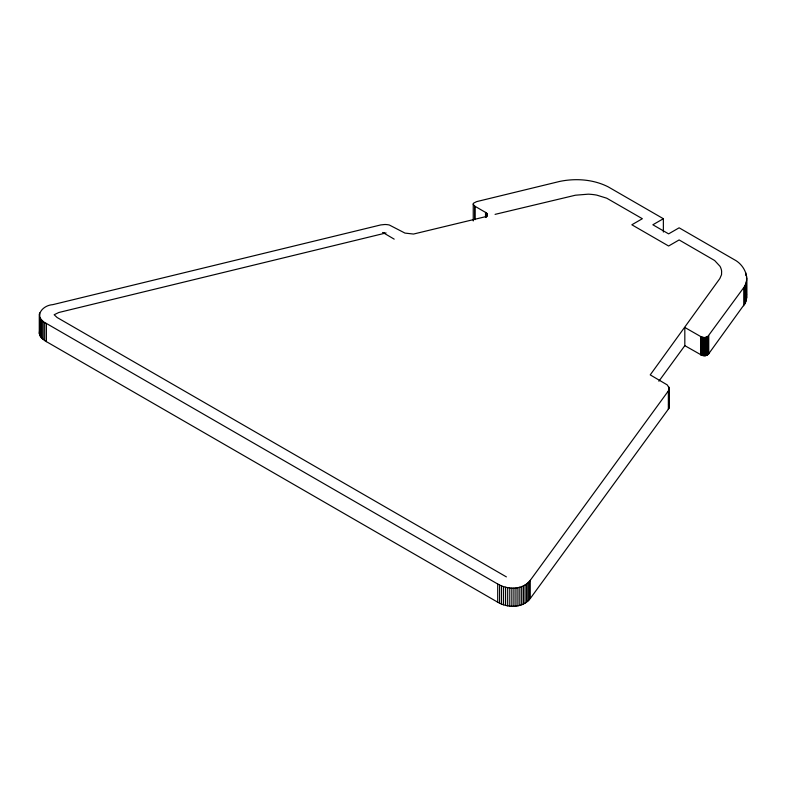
<?xml version="1.0" encoding="UTF-8"?>
<svg xmlns="http://www.w3.org/2000/svg" width="786" height="786" viewBox="0 0 786 786"><rect width="100%" height="100%" fill="white"/><g stroke="black" fill="none" stroke-linecap="round" stroke-linejoin="round"><path stroke-width="1.18" d="M668.483 404.633L669.092 406.775L668.355 409.162L530.255 598.529C522.67 608.325 507.658 608.079 497.715 602.204L46.394 341.635C42.768 339.552 38.17 335.858 39.565 331.112M663.364 232.057L663.364 218.714L608.217 186.871C593.469 179.365 575.883 178.117 559.819 181.399L476.611 201.629L473.634 203.132A3.989 2.299 0 0 0 473.241 204.281L474.587 206.05L485.522 212.387C488.774 213.615 486.672 217.133 483.93 217.083L413.515 234.051L404.957 233.088L389.316 225.002A12.792 7.388 0 0 0 384.894 224.501L380.768 224.924L52.77 304.654C41.727 305.351 32.953 317.642 46.394 323.449L497.715 584.008C507.658 589.883 522.67 590.139 530.255 580.333L668.591 390.613L668.984 387.714L667.245 384.904L650.228 374.883L719.829 278.578L721.538 274.668L721.627 271.131A36.696 21.183 0 0 0 719.976 266.257L714.641 260.51L679.124 239.936L668.611 246.008L631.846 224.776L642.349 218.714L606.733 198.2L596.77 195.125A36.696 21.183 0 0 0 588.321 194.171L575.431 195.213L495.072 214.372M663.364 218.714L652.861 224.776L668.611 233.874L679.124 227.812L734.271 259.655C743.89 264.568 750.885 277.9 743.753 287.588L707.793 336.555L704.629 337.577L701.534 337.017L684.822 327.457L684.822 345.653L658.874 381.22M684.822 345.653L702.036 355.4L705.632 355.655L708.441 354.162L745.433 302.856L746.651 297.963L746.562 276.328M386.073 232.941L58.822 312.494L54.155 314.744L57.123 317.505L506.38 576.885M384.668 233.078L382.566 232.479M394.189 239.141L383.558 232.902M746.248 292.785L746.562 294.524M746.7 278.057L746.651 297.963M746.425 281.447L746.425 299.643M746.022 283.088L746.022 301.284M745.747 272.86L745.747 275.287M745.433 284.66L745.433 302.856M744.676 286.163L744.676 304.359M743.753 287.588L743.753 305.783M708.717 335.632L708.717 353.828M708.441 335.966L708.441 354.162M708.137 336.27L708.137 354.466M707.793 336.555L707.793 354.751M707.41 336.801L707.41 354.997M707.007 337.017L707.007 355.213M706.565 337.204L706.565 355.4M706.113 337.351L706.113 355.547M705.632 337.459L705.632 355.655M705.14 337.538L705.14 355.734M704.629 337.577L704.629 355.773M704.109 337.577L704.109 355.773M703.588 337.538L703.588 355.734M703.067 337.459L703.067 355.655M702.546 337.351L702.546 355.547M702.036 337.204L702.036 355.4M701.534 337.017L701.534 355.213M701.043 336.801L701.043 354.997M700.581 336.555L700.581 354.751M669.063 388.146L669.024 407.629M668.984 387.714L668.925 408.032M668.857 387.282L668.778 408.425M668.69 386.859L668.591 408.808M668.355 390.966L668.355 409.162M530.255 580.333L530.255 598.529M529.175 581.66L529.175 599.856M527.937 582.888L527.937 601.084M526.561 584.008L526.561 602.204M525.048 585.01L525.048 603.206M523.417 585.875L523.417 604.07M521.678 586.611L521.678 604.807M519.841 587.201L519.841 605.397M517.935 587.653L517.935 605.849M515.95 587.957L515.95 606.153M513.916 588.105L513.916 606.301M511.853 588.105L511.853 606.301M509.77 587.957L509.77 606.153M507.677 587.653L507.677 605.849M505.595 587.211L505.595 605.397M503.551 586.611L503.551 604.807M501.537 585.875L501.537 604.07M499.591 585.01L499.591 603.206M497.715 584.008L497.715 602.204M487.094 213.821L487.094 216.248M486.907 213.527L486.907 215.954M486.642 213.232L486.642 216.867M486.328 212.937L486.328 216.582M485.954 212.662L485.954 217.516M485.522 212.387L485.522 217.241M475.019 206.325L475.019 219.667M474.587 206.05L474.587 219.392M473.241 203.987L473.241 220.964M46.394 323.449L46.394 341.635M44.674 322.358L44.674 340.554M43.161 321.238L43.161 339.434M41.894 320.079L41.894 338.275M40.862 318.89L40.862 337.086M40.086 317.691L40.086 335.887M39.565 312.916L39.565 334.679M39.3 314.086L39.3 333.48"/></g></svg>
